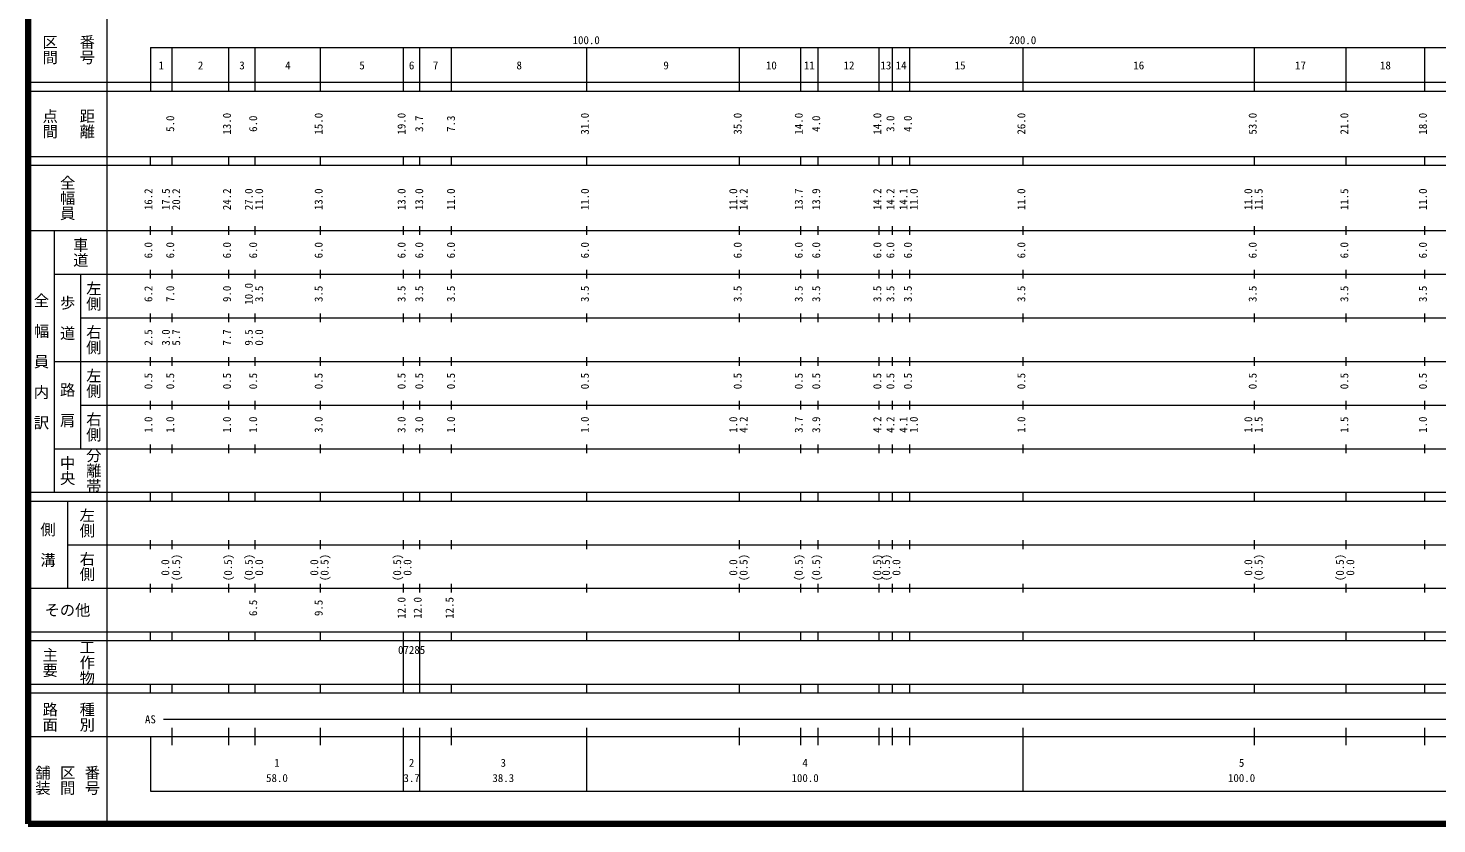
# Model space of a CAD drawing. Units: millimetres on the paper. Extents: x 40 to 680, y 20 to 380.
# Drawn here: x 40 to 362.7, y 20 to 202.4 of the extents above; entities that cross this region are included whole.
import ezdxf
from ezdxf.enums import TextEntityAlignment as Align

# ---------------------------------------------------------------- set-up
doc = ezdxf.new("R2010")
doc.units = ezdxf.units.MM
doc.layers.add('M-TTL', color=2, linetype='Continuous', lineweight=140)
doc.layers.add('M-TTL-BAND', color=7, linetype='Continuous', lineweight=13)
doc.styles.add('@ＭＳ ゴシック', font='')
doc.styles.add('ＭＳ ゴシック', font='')
doc.styles.get('@ＭＳ ゴシック').set_extended_font_data('@MS Gothic')
doc.styles.get('ＭＳ ゴシック').set_extended_font_data('MS Gothic')

msp = doc.modelspace()

# ---------------------------------------------------------------- linework, layer by layer
at = {"layer": 'M-TTL'}
for p, q in [((40, 380), (40, 20)), ((40, 20), (680, 20))]:
    msp.add_line(p, q, dxfattribs=at)
at = {"layer": 'M-TTL-BAND'}
for p, q in [((58, 370), (58, 20)), ((68, 198), (579, 198)), ((68, 198), (68, 188)), ((73, 188), (73, 198)), ((86, 188), (86, 198)), ((92, 188), (92, 198)), ((107, 188), (107, 198)), ((126, 188), (126, 198)), ((129.7, 188), (129.7, 198)), ((137, 188), (137, 198)), ((168, 188), (168, 198)), ((203, 188), (203, 198)), ((217, 188), (217, 198)), ((221, 188), (221, 198)), ((235, 188), (235, 198)), ((238, 188), (238, 198)), ((242, 188), (242, 198)), ((268, 188), (268, 198)), ((321, 188), (321, 198)), ((342, 188), (342, 198)), ((360, 188), (360, 198)), ((40, 190), (579, 190)), ((40, 188), (579, 188)), ((40, 173), (579, 173)), ((68, 171), (68, 173)), ((73, 171), (73, 173)), ((86, 171), (86, 173)), ((92, 171), (92, 173)), ((107, 171), (107, 173)), ((126, 171), (126, 173)), ((129.7, 171), (129.7, 173)), ((137, 171), (137, 173)), ((168, 171), (168, 173)), ((203, 171), (203, 173)), ((217, 171), (217, 173)), ((221, 171), (221, 173)), ((235, 171), (235, 173)), ((238, 171), (238, 173)), ((242, 171), (242, 173)), ((268, 171), (268, 173)), ((321, 171), (321, 173)), ((342, 171), (342, 173)), ((360, 171), (360, 173)), ((40, 171), (579, 171)), ((40, 156), (579, 156)), ((46, 96), (46, 156)), ((68, 155), (68, 157)), ((73, 155), (73, 157)), ((86, 155), (86, 157)), ((92, 155), (92, 157)), ((107, 155), (107, 157)), ((126, 155), (126, 157)), ((129.7, 155), (129.7, 157)), ((137, 155), (137, 157)), ((168, 155), (168, 157)), ((203, 155), (203, 157)), ((217, 155), (217, 157)), ((221, 155), (221, 157)), ((235, 155), (235, 157)), ((238, 155), (238, 157)), ((242, 155), (242, 157)), ((268, 155), (268, 157)), ((321, 155), (321, 157)), ((342, 155), (342, 157)), ((360, 155), (360, 157)), ((46, 146), (579, 146)), ((52, 146), (52, 106)), ((68, 145), (68, 147)), ((73, 145), (73, 147)), ((86, 145), (86, 147)), ((92, 145), (92, 147)), ((107, 145), (107, 147)), ((126, 145), (126, 147)), ((129.7, 145), (129.7, 147)), ((137, 145), (137, 147)), ((168, 145), (168, 147)), ((203, 145), (203, 147)), ((217, 145), (217, 147)), ((221, 145), (221, 147)), ((235, 145), (235, 147)), ((238, 145), (238, 147)), ((242, 145), (242, 147)), ((268, 145), (268, 147)), ((321, 145), (321, 147)), ((342, 145), (342, 147)), ((360, 145), (360, 147)), ((52, 136), (579, 136)), ((68, 135), (68, 137)), ((73, 135), (73, 137)), ((86, 135), (86, 137)), ((92, 135), (92, 137)), ((107, 135), (107, 137)), ((126, 135), (126, 137)), ((129.7, 135), (129.7, 137)), ((137, 135), (137, 137)), ((168, 135), (168, 137)), ((203, 135), (203, 137)), ((217, 135), (217, 137)), ((221, 135), (221, 137)), ((235, 135), (235, 137)), ((238, 135), (238, 137)), ((242, 135), (242, 137)), ((268, 135), (268, 137)), ((321, 135), (321, 137)), ((342, 135), (342, 137)), ((360, 135), (360, 137)), ((46, 126), (579, 126)), ((68, 125), (68, 127)), ((73, 125), (73, 127)), ((86, 125), (86, 127)), ((92, 125), (92, 127)), ((107, 125), (107, 127)), ((126, 125), (126, 127)), ((129.7, 125), (129.7, 127)), ((137, 125), (137, 127)), ((168, 125), (168, 127)), ((203, 125), (203, 127)), ((217, 125), (217, 127)), ((221, 125), (221, 127)), ((235, 125), (235, 127)), ((238, 125), (238, 127)), ((242, 125), (242, 127)), ((268, 125), (268, 127)), ((321, 125), (321, 127)), ((342, 125), (342, 127)), ((360, 125), (360, 127)), ((68, 115), (68, 117)), ((73, 115), (73, 117)), ((86, 115), (86, 117)), ((92, 115), (92, 117)), ((107, 115), (107, 117)), ((126, 115), (126, 117)), ((129.7, 115), (129.7, 117)), ((137, 115), (137, 117)), ((168, 115), (168, 117)), ((203, 115), (203, 117)), ((217, 115), (217, 117)), ((221, 115), (221, 117)), ((235, 115), (235, 117)), ((238, 115), (238, 117)), ((242, 115), (242, 117)), ((268, 115), (268, 117)), ((321, 115), (321, 117)), ((342, 115), (342, 117)), ((360, 115), (360, 117)), ((52, 116), (579, 116)), ((68, 105), (68, 107)), ((73, 105), (73, 107)), ((86, 105), (86, 107)), ((92, 105), (92, 107)), ((107, 105), (107, 107)), ((126, 105), (126, 107)), ((129.7, 105), (129.7, 107)), ((137, 105), (137, 107)), ((168, 105), (168, 107)), ((203, 105), (203, 107)), ((217, 105), (217, 107)), ((221, 105), (221, 107)), ((235, 105), (235, 107)), ((238, 105), (238, 107)), ((242, 105), (242, 107)), ((268, 105), (268, 107)), ((321, 105), (321, 107)), ((342, 105), (342, 107)), ((360, 105), (360, 107)), ((46, 106), (579, 106)), ((40, 96), (579, 96)), ((40, 94), (579, 94)), ((49, 94), (49, 74)), ((68, 94), (68, 96)), ((73, 94), (73, 96)), ((86, 94), (86, 96)), ((92, 94), (92, 96)), ((107, 94), (107, 96)), ((126, 94), (126, 96)), ((129.7, 94), (129.7, 96)), ((137, 94), (137, 96)), ((168, 94), (168, 96)), ((203, 94), (203, 96)), ((217, 94), (217, 96)), ((221, 94), (221, 96)), ((235, 94), (235, 96)), ((238, 94), (238, 96)), ((242, 94), (242, 96)), ((268, 94), (268, 96)), ((321, 94), (321, 96)), ((342, 94), (342, 96)), ((360, 94), (360, 96)), ((49, 84), (579, 84)), ((68, 83), (68, 85)), ((73, 83), (73, 85)), ((86, 83), (86, 85)), ((92, 83), (92, 85)), ((107, 83), (107, 85)), ((126, 83), (126, 85)), ((129.7, 83), (129.7, 85)), ((137, 83), (137, 85)), ((168, 83), (168, 85)), ((203, 83), (203, 85)), ((217, 83), (217, 85)), ((221, 83), (221, 85)), ((235, 83), (235, 85)), ((238, 83), (238, 85)), ((242, 83), (242, 85)), ((268, 83), (268, 85)), ((321, 83), (321, 85)), ((342, 83), (342, 85)), ((360, 83), (360, 85)), ((68, 73), (68, 75)), ((73, 73), (73, 75)), ((86, 73), (86, 75)), ((92, 73), (92, 75)), ((107, 73), (107, 75)), ((126, 73), (126, 75)), ((129.7, 73), (129.7, 75)), ((137, 73), (137, 75)), ((168, 73), (168, 75)), ((203, 73), (203, 75)), ((217, 73), (217, 75)), ((221, 73), (221, 75)), ((235, 73), (235, 75)), ((238, 73), (238, 75)), ((242, 73), (242, 75)), ((268, 73), (268, 75)), ((321, 73), (321, 75)), ((342, 73), (342, 75)), ((360, 73), (360, 75)), ((40, 74), (579, 74)), ((40, 64), (579, 64)), ((40, 62), (579, 62)), ((68, 62), (68, 64)), ((73, 62), (73, 64)), ((86, 62), (86, 64)), ((92, 62), (92, 64)), ((107, 62), (107, 64)), ((126, 62), (126, 64)), ((126, 52), (126, 62)), ((129.7, 62), (129.7, 64)), ((129.7, 52), (129.7, 62)), ((137, 62), (137, 64)), ((168, 62), (168, 64)), ((203, 62), (203, 64)), ((217, 62), (217, 64)), ((221, 62), (221, 64)), ((235, 62), (235, 64)), ((238, 62), (238, 64)), ((242, 62), (242, 64)), ((268, 62), (268, 64)), ((321, 62), (321, 64)), ((342, 62), (342, 64)), ((360, 62), (360, 64)), ((40, 52), (579, 52)), ((68, 50), (68, 52)), ((73, 50), (73, 52)), ((86, 50), (86, 52)), ((92, 50), (92, 52)), ((107, 50), (107, 52)), ((126, 50), (126, 52)), ((129.7, 50), (129.7, 52)), ((137, 50), (137, 52)), ((168, 50), (168, 52)), ((203, 50), (203, 52)), ((217, 50), (217, 52)), ((221, 50), (221, 52)), ((235, 50), (235, 52)), ((238, 50), (238, 52)), ((242, 50), (242, 52)), ((268, 50), (268, 52)), ((321, 50), (321, 52)), ((342, 50), (342, 52)), ((360, 50), (360, 52)), ((40, 50), (579, 50)), ((71, 44), (565, 44)), ((73, 38), (73, 42)), ((86, 38), (86, 42)), ((92, 38), (92, 42)), ((107, 38), (107, 42)), ((126, 27.5), (126, 42)), ((129.7, 27.5), (129.7, 42)), ((137, 38), (137, 42)), ((168, 27.5), (168, 42)), ((203, 38), (203, 42)), ((217, 38), (217, 42)), ((221, 38), (221, 42)), ((235, 38), (235, 42)), ((238, 38), (238, 42)), ((242, 38), (242, 42)), ((268, 27.5), (268, 42)), ((321, 38), (321, 42)), ((342, 38), (342, 42)), ((360, 38), (360, 42)), ((40, 40), (579, 40)), ((68, 40), (68, 27.5)), ((68, 27.5), (579, 27.5))]:
    msp.add_line(p, q, dxfattribs=at)

# ---------------------------------------------------------------- texts
at = {"layer": 'M-TTL-BAND', "style": '@ＭＳ ゴシック'}
for s, p in [('区間', (45, 197.5)), ('番号', (53.5, 197.5)), ('点間', (45, 180.5)), ('距離', (53.5, 180.5)), ('全幅員', (49, 163.5)), ('車道', (52, 151)), ('左側', (55, 141)), ('全\u3000幅\u3000員\u3000内\u3000訳', (43, 126)), ('歩\u3000道', (49, 136)), ('右側', (55, 131)), ('左側', (55, 121)), ('路\u3000肩', (49, 116)), ('右側', (55, 111)), ('中央', (49, 101)), ('分離帯', (55, 101)), ('左側', (53.5, 89)), ('側\u3000溝', (44.5, 84)), ('右側', (53.5, 79)), ('工作物', (53.5, 57)), ('主要', (45, 57)), ('路面', (45, 44.5)), ('種別', (53.5, 44.5)), ('舗装', (43.333, 30)), ('区間', (49, 30)), ('番号', (54.667, 30))]:
    msp.add_text(s, height=2.566, rotation=270, dxfattribs=at).set_placement(p, align=Align.MIDDLE_CENTER)
at = {"layer": 'M-TTL-BAND', "style": 'ＭＳ ゴシック'}
for s, p in [('100.0', (167.844, 198.195)), ('200.0', (267.844, 198.195)), ('1', (70.5, 192.405)), ('2', (79.5, 192.405)), ('3', (89, 192.405)), ('4', (99.5, 192.405)), ('5', (116.5, 192.405)), ('6', (127.85, 192.405)), ('7', (133.35, 192.405)), ('8', (152.5, 192.405)), ('9', (186.153, 192.405)), ('10', (210.272, 192.405)), ('11', (218.957, 192.405)), ('12', (228.063, 192.405)), ('13', (236.513, 192.405)), ('14', (240.009, 192.405)), ('15', (253.524, 192.405)), ('16', (294.445, 192.405)), ('17', (331.513, 192.405)), ('18', (350.968, 192.405)), ('07285', (127.85, 58.405)), ('AS', (68, 42.5)), ('1', (97, 32.523)), ('2', (127.85, 32.523)), ('3', (148.85, 32.523)), ('4', (218, 32.523)), ('5', (318, 32.523)), ('58.0', (97, 29.033)), ('3.7', (127.85, 29.033)), ('38.3', (148.85, 29.033)), ('100.0', (218, 29.033)), ('100.0', (318, 29.033))]:
    msp.add_text(s, height=1.833, dxfattribs=at).set_placement(p, align=Align.BOTTOM_CENTER)
for s, p in [('5.0', (74, 180.5)), ('13.0', (87, 180.5)), ('6.0', (93, 180.5)), ('15.0', (108, 180.5)), ('19.0', (127, 180.5)), ('3.7', (131.043, 180.5)), ('7.3', (138.324, 180.5)), ('31.0', (169, 180.5)), ('35.0', (204, 180.5)), ('14.0', (218, 180.5)), ('4.0', (222, 180.5)), ('14.0', (236, 180.5)), ('3.0', (239, 180.5)), ('4.0', (243, 180.5)), ('26.0', (269, 180.5)), ('53.0', (322, 180.5)), ('21.0', (343, 180.5)), ('18.0', (361, 180.5)), ('16.2', (69, 163.174)), ('17.5', (73, 163.174)), ('20.2', (75.37, 163.174)), ('24.2', (87, 163.174)), ('27.0', (92, 163.174)), ('11.0', (94.37, 163.174)), ('13.0', (108, 163.174)), ('13.0', (127, 163.174)), ('13.0', (131.043, 163.174)), ('11.0', (138.324, 163.174)), ('11.0', (169, 163.174)), ('11.0', (203, 163.174)), ('14.2', (205.37, 163.174)), ('13.7', (218, 163.174)), ('13.9', (222, 163.174)), ('14.2', (236, 163.174)), ('14.2', (239, 163.174)), ('14.1', (242, 163.174)), ('11.0', (244.37, 163.174)), ('11.0', (269, 163.174)), ('11.0', (321, 163.174)), ('11.5', (323.37, 163.174)), ('11.5', (343, 163.174)), ('11.0', (361, 163.174)), ('6.0', (69, 151.5)), ('6.0', (74, 151.5)), ('6.0', (87, 151.5)), ('6.0', (93, 151.5)), ('6.0', (108, 151.5)), ('6.0', (127, 151.5)), ('6.0', (131.043, 151.5)), ('6.0', (138.324, 151.5)), ('6.0', (169, 151.5)), ('6.0', (204, 151.5)), ('6.0', (218, 151.5)), ('6.0', (222, 151.5)), ('6.0', (236, 151.5)), ('6.0', (239, 151.5)), ('6.0', (243, 151.5)), ('6.0', (269, 151.5)), ('6.0', (322, 151.5)), ('6.0', (343, 151.5)), ('6.0', (361, 151.5)), ('6.2', (69, 141.5)), ('7.0', (74, 141.5)), ('9.0', (87, 141.5)), ('10.0', (92, 141.5)), ('3.5', (94.37, 141.5)), ('3.5', (108, 141.5)), ('3.5', (127, 141.5)), ('3.5', (131.043, 141.5)), ('3.5', (138.324, 141.5)), ('3.5', (169, 141.5)), ('3.5', (204, 141.5)), ('3.5', (218, 141.5)), ('3.5', (222, 141.5)), ('3.5', (236, 141.5)), ('3.5', (239, 141.5)), ('3.5', (243, 141.5)), ('3.5', (269, 141.5)), ('3.5', (322, 141.5)), ('3.5', (343, 141.5)), ('3.5', (361, 141.5)), ('2.5', (69, 131.5)), ('3.0', (73, 131.5)), ('5.7', (75.37, 131.5)), ('7.7', (87, 131.5)), ('9.5', (92, 131.5)), ('0.0', (94.37, 131.5)), ('0.5', (69, 121.5)), ('0.5', (74, 121.5)), ('0.5', (87, 121.5)), ('0.5', (93, 121.5)), ('0.5', (108, 121.5)), ('0.5', (127, 121.5)), ('0.5', (131.043, 121.5)), ('0.5', (138.324, 121.5)), ('0.5', (169, 121.5)), ('0.5', (204, 121.5)), ('0.5', (218, 121.5)), ('0.5', (222, 121.5)), ('0.5', (236, 121.5)), ('0.5', (239, 121.5)), ('0.5', (243, 121.5)), ('0.5', (269, 121.5)), ('0.5', (322, 121.5)), ('0.5', (343, 121.5)), ('0.5', (361, 121.5)), ('1.0', (69, 111.5)), ('1.0', (74, 111.5)), ('1.0', (87, 111.5)), ('1.0', (93, 111.5)), ('3.0', (108, 111.5)), ('3.0', (127, 111.5)), ('3.0', (131.043, 111.5)), ('1.0', (138.324, 111.5)), ('1.0', (169, 111.5)), ('1.0', (203, 111.5)), ('4.2', (205.37, 111.5)), ('3.7', (218, 111.5)), ('3.9', (222, 111.5)), ('4.2', (236, 111.5)), ('4.2', (239, 111.5)), ('4.1', (242, 111.5)), ('1.0', (244.37, 111.5)), ('1.0', (269, 111.5)), ('1.0', (321, 111.5)), ('1.5', (323.37, 111.5)), ('1.5', (343, 111.5)), ('1.0', (361, 111.5)), ('(0.5)', (75.37, 78.764)), ('(0.5)', (87.252, 78.764)), ('(0.5)', (92, 78.764)), ('(0.5)', (109.37, 78.764)), ('(0.5)', (126, 78.764)), ('(0.5)', (205.37, 78.764)), ('(0.5)', (218, 78.764)), ('(0.5)', (222, 78.764)), ('(0.5)', (236, 78.764)), ('(0.5)', (238, 78.764)), ('(0.5)', (323.37, 78.764)), ('(0.5)', (342, 78.764)), ('0.0', (72.87, 78.764)), ('0.0', (94.37, 78.764)), ('0.0', (107, 78.764)), ('0.0', (128.37, 78.764)), ('0.0', (203, 78.764)), ('0.0', (240.37, 78.764)), ('0.0', (321, 78.764)), ('0.0', (344.37, 78.764)), ('6.5', (93, 69.5)), ('9.5', (108, 69.5)), ('12.0', (127, 69.5)), ('12.0', (130.7, 69.5)), ('12.5', (138, 69.5))]:
    msp.add_text(s, height=1.833, rotation=90, dxfattribs=at).set_placement(p, align=Align.BOTTOM_CENTER)
msp.add_text('その他', height=2.566, dxfattribs=at).set_placement((49, 69), align=Align.MIDDLE_CENTER)

doc.saveas('drawing.dxf')
